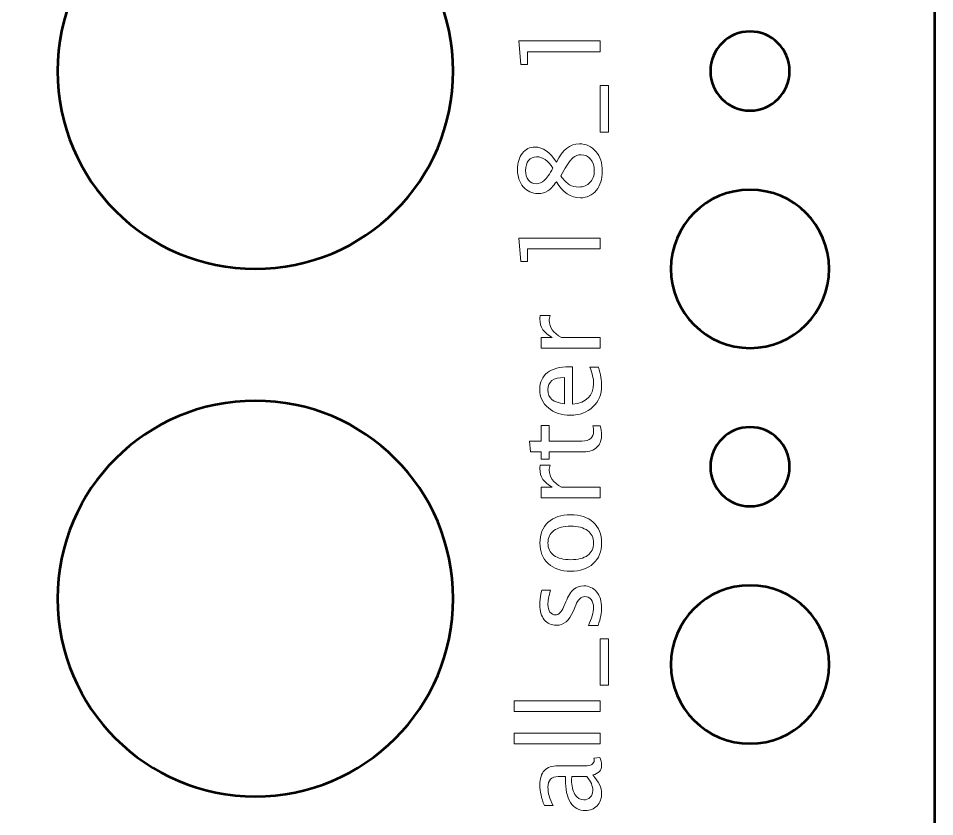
# Model space of a CAD drawing. Header units: centimetres. Extents: x -10.4 to 10.4, y -13.4 to 13.4.
# Drawn here: x 6.976 to 10.45, y 3.173 to 6.2 of the extents above; entities that cross this region are included whole.
import ezdxf

# ---------------------------------------------------------------- set-up
doc = ezdxf.new("R2010")
doc.units = ezdxf.units.CM
doc.header["$MEASUREMENT"] = 0
doc.layers.add('Layer 1', color=7, linetype='Continuous')

msp = doc.modelspace()

# ---------------------------------------------------------------- linework, layer by layer
at = {"layer": 'Layer 1', "lineweight": 53}
for points, knots in [([(9.95, -13.45), (9.95, -13.45), (-9.95, -13.45), (-9.95, -13.45), (-9.95, -13.45), (-10.22614, -13.45), (-10.45, -13.22614), (-10.45, -12.95), (-10.45, -12.95), (-10.45, -12.95), (-10.45, 12.95), (-10.45, 12.95), (-10.45, 12.95), (-10.45, 13.22614), (-10.22614, 13.45), (-9.95, 13.45), (-9.95, 13.45), (-9.95, 13.45), (9.95, 13.45), (9.95, 13.45), (9.95, 13.45), (10.22614, 13.45), (10.45, 13.22614), (10.45, 12.95), (10.45, 12.95), (10.45, 12.95), (10.45, -12.95), (10.45, -12.95), (10.45, -12.95), (10.45, -13.22614), (10.22614, -13.45), (9.95, -13.45)], [0, 0, 0, 0, 0.1111111, 0.1111111, 0.1111111, 0.1111111, 0.2222222, 0.2222222, 0.2222222, 0.2222222, 0.3333333, 0.3333333, 0.3333333, 0.3333333, 0.4444444, 0.4444444, 0.4444444, 0.4444444, 0.5555556, 0.5555556, 0.5555556, 0.5555556, 0.6666667, 0.6666667, 0.6666667, 0.6666667, 0.7777778, 0.7777778, 0.7777778, 0.7777778, 1, 1, 1, 1]), ([(7.125, 6), (7.125, 6.41421), (7.46079, 6.75), (7.875, 6.75), (7.875, 6.75), (8.28921, 6.75), (8.625, 6.41421), (8.625, 6), (8.625, 6), (8.625, 5.58579), (8.28921, 5.25), (7.875, 5.25), (7.875, 5.25), (7.46079, 5.25), (7.125, 5.58579), (7.125, 6)], [0, 0, 0, 0, 0.2, 0.2, 0.2, 0.2, 0.4, 0.4, 0.4, 0.4, 0.6, 0.6, 0.6, 0.6, 1, 1, 1, 1]), ([(9.75, 5.85), (9.66716, 5.85), (9.6, 5.91716), (9.6, 6), (9.6, 6), (9.6, 6.08284), (9.66716, 6.15), (9.75, 6.15), (9.75, 6.15), (9.83284, 6.15), (9.9, 6.08284), (9.9, 6), (9.9, 6), (9.9, 5.91716), (9.83284, 5.85), (9.75, 5.85)], [0, 0, 0, 0, 0.2, 0.2, 0.2, 0.2, 0.4, 0.4, 0.4, 0.4, 0.6, 0.6, 0.6, 0.6, 1, 1, 1, 1]), ([(9.75, 4.95), (9.58431, 4.95), (9.45, 5.08431), (9.45, 5.25), (9.45, 5.25), (9.45, 5.41569), (9.58431, 5.55), (9.75, 5.55), (9.75, 5.55), (9.91569, 5.55), (10.05, 5.41569), (10.05, 5.25), (10.05, 5.25), (10.05, 5.08431), (9.91569, 4.95), (9.75, 4.95)], [0, 0, 0, 0, 0.2, 0.2, 0.2, 0.2, 0.4, 0.4, 0.4, 0.4, 0.6, 0.6, 0.6, 0.6, 1, 1, 1, 1]), ([(7.125, 4), (7.125, 4.41421), (7.46079, 4.75), (7.875, 4.75), (7.875, 4.75), (8.28921, 4.75), (8.625, 4.41421), (8.625, 4), (8.625, 4), (8.625, 3.58579), (8.28921, 3.25), (7.875, 3.25), (7.875, 3.25), (7.46079, 3.25), (7.125, 3.58579), (7.125, 4)], [0, 0, 0, 0, 0.2, 0.2, 0.2, 0.2, 0.4, 0.4, 0.4, 0.4, 0.6, 0.6, 0.6, 0.6, 1, 1, 1, 1]), ([(9.75, 4.35), (9.66716, 4.35), (9.6, 4.41716), (9.6, 4.5), (9.6, 4.5), (9.6, 4.58284), (9.66716, 4.65), (9.75, 4.65), (9.75, 4.65), (9.83284, 4.65), (9.9, 4.58284), (9.9, 4.5), (9.9, 4.5), (9.9, 4.41716), (9.83284, 4.35), (9.75, 4.35)], [0, 0, 0, 0, 0.2, 0.2, 0.2, 0.2, 0.4, 0.4, 0.4, 0.4, 0.6, 0.6, 0.6, 0.6, 1, 1, 1, 1]), ([(9.75, 3.45), (9.58431, 3.45), (9.45, 3.58431), (9.45, 3.75), (9.45, 3.75), (9.45, 3.91569), (9.58431, 4.05), (9.75, 4.05), (9.75, 4.05), (9.91569, 4.05), (10.05, 3.91569), (10.05, 3.75), (10.05, 3.75), (10.05, 3.58431), (9.91569, 3.45), (9.75, 3.45)], [0, 0, 0, 0, 0.2, 0.2, 0.2, 0.2, 0.4, 0.4, 0.4, 0.4, 0.6, 0.6, 0.6, 0.6, 1, 1, 1, 1])]:
    msp.add_open_spline(points, degree=3, knots=knots, dxfattribs=at)
at = {"layer": 'Layer 1', "color": 5, "lineweight": 9}
for points, knots in [([(9.18252, 6.07344), (9.18252, 6.07344), (8.90693, 6.07344), (8.90693, 6.07344), (8.90693, 6.07344), (8.90693, 6.07344), (8.90693, 6.02476), (8.90693, 6.02476), (8.90693, 6.02476), (8.90693, 6.02476), (8.88153, 6.02476), (8.88153, 6.02476), (8.88153, 6.02476), (8.88153, 6.02476), (8.87391, 6.11408), (8.87391, 6.11408), (8.87391, 6.11408), (8.87391, 6.11408), (9.18252, 6.11408), (9.18252, 6.11408), (9.18252, 6.11408), (9.18252, 6.11408), (9.18252, 6.07344), (9.18252, 6.07344)], [0, 0, 0, 0, 0.1428571, 0.1428571, 0.1428571, 0.1428571, 0.2857143, 0.2857143, 0.2857143, 0.2857143, 0.4285714, 0.4285714, 0.4285714, 0.4285714, 0.5714286, 0.5714286, 0.5714286, 0.5714286, 0.7142857, 0.7142857, 0.7142857, 0.7142857, 1, 1, 1, 1]), ([(9.213, 5.76864), (9.213, 5.76864), (9.18252, 5.76864), (9.18252, 5.76864), (9.18252, 5.76864), (9.18252, 5.76864), (9.18252, 5.94475), (9.18252, 5.94475), (9.18252, 5.94475), (9.18252, 5.94475), (9.213, 5.94475), (9.213, 5.94475), (9.213, 5.94475), (9.213, 5.94475), (9.213, 5.76864), (9.213, 5.76864)], [0, 0, 0, 0, 0.2, 0.2, 0.2, 0.2, 0.4, 0.4, 0.4, 0.4, 0.6, 0.6, 0.6, 0.6, 1, 1, 1, 1]), ([(9.01594, 5.58054), (9.00423, 5.56374), (8.99336, 5.55203), (8.98327, 5.54547), (8.98327, 5.54547), (8.97325, 5.53891), (8.96112, 5.53566), (8.94694, 5.53566), (8.94694, 5.53566), (8.92379, 5.53566), (8.90503, 5.54413), (8.89056, 5.56099), (8.89056, 5.56099), (8.8761, 5.57793), (8.86883, 5.60001), (8.86883, 5.62724), (8.86883, 5.62724), (8.86883, 5.65236), (8.87497, 5.67275), (8.88725, 5.68834), (8.88725, 5.68834), (8.89945, 5.70394), (8.9154, 5.71177), (8.93494, 5.71177), (8.93494, 5.71177), (8.96458, 5.71177), (8.9916, 5.69279), (9.01594, 5.6549), (9.01594, 5.6549), (9.03852, 5.70097), (9.06766, 5.72404), (9.10336, 5.72404), (9.10336, 5.72404), (9.12883, 5.72404), (9.14964, 5.71438), (9.16587, 5.69512), (9.16587, 5.69512), (9.18203, 5.67586), (9.19014, 5.65109), (9.19014, 5.62075), (9.19014, 5.62075), (9.19014, 5.59048), (9.18252, 5.56607), (9.16728, 5.54745), (9.16728, 5.54745), (9.15211, 5.52889), (9.13207, 5.51958), (9.10731, 5.51958), (9.10731, 5.51958), (9.07062, 5.51958), (9.04021, 5.5399), (9.01594, 5.58054)], [0, 0, 0, 0, 0.0714286, 0.0714286, 0.0714286, 0.0714286, 0.1428571, 0.1428571, 0.1428571, 0.1428571, 0.2142857, 0.2142857, 0.2142857, 0.2142857, 0.2857143, 0.2857143, 0.2857143, 0.2857143, 0.3571429, 0.3571429, 0.3571429, 0.3571429, 0.4285714, 0.4285714, 0.4285714, 0.4285714, 0.5, 0.5, 0.5, 0.5, 0.5714286, 0.5714286, 0.5714286, 0.5714286, 0.6428571, 0.6428571, 0.6428571, 0.6428571, 0.7142857, 0.7142857, 0.7142857, 0.7142857, 0.7857143, 0.7857143, 0.7857143, 0.7857143, 0.8571429, 0.8571429, 0.8571429, 0.8571429, 1, 1, 1, 1]), ([(9.00317, 5.63218), (8.98433, 5.66069), (8.96345, 5.67494), (8.94038, 5.67494), (8.94038, 5.67494), (8.92803, 5.67494), (8.91815, 5.67014), (8.9106, 5.66062), (8.9106, 5.66062), (8.90305, 5.65102), (8.89931, 5.63853), (8.89931, 5.62308), (8.89931, 5.62308), (8.89931, 5.60812), (8.90298, 5.59592), (8.91039, 5.58653), (8.91039, 5.58653), (8.9178, 5.57715), (8.92739, 5.57249), (8.93911, 5.57249), (8.93911, 5.57249), (8.95061, 5.57249), (8.96084, 5.57673), (8.97001, 5.58519), (8.97001, 5.58519), (8.97911, 5.59366), (8.99019, 5.60932), (9.00317, 5.63218)], [0, 0, 0, 0, 0.125, 0.125, 0.125, 0.125, 0.25, 0.25, 0.25, 0.25, 0.375, 0.375, 0.375, 0.375, 0.5, 0.5, 0.5, 0.5, 0.625, 0.625, 0.625, 0.625, 0.75, 0.75, 0.75, 0.75, 1, 1, 1, 1]), ([(9.03245, 5.60269), (9.04515, 5.58618), (9.05623, 5.57496), (9.06568, 5.56904), (9.06568, 5.56904), (9.07514, 5.56318), (9.08685, 5.56022), (9.10096, 5.56022), (9.10096, 5.56022), (9.11846, 5.56022), (9.13264, 5.56586), (9.14343, 5.57722), (9.14343, 5.57722), (9.15423, 5.58858), (9.15966, 5.60347), (9.15966, 5.62202), (9.15966, 5.62202), (9.15966, 5.63987), (9.15507, 5.65441), (9.14583, 5.66563), (9.14583, 5.66563), (9.13659, 5.67691), (9.12459, 5.68256), (9.10985, 5.68256), (9.10985, 5.68256), (9.098, 5.68256), (9.08791, 5.6791), (9.07972, 5.67212), (9.07972, 5.67212), (9.07154, 5.66513), (9.06152, 5.65166), (9.04966, 5.63169), (9.04966, 5.63169), (9.04966, 5.63169), (9.03245, 5.60269), (9.03245, 5.60269)], [0, 0, 0, 0, 0.1, 0.1, 0.1, 0.1, 0.2, 0.2, 0.2, 0.2, 0.3, 0.3, 0.3, 0.3, 0.4, 0.4, 0.4, 0.4, 0.5, 0.5, 0.5, 0.5, 0.6, 0.6, 0.6, 0.6, 0.7, 0.7, 0.7, 0.7, 0.8, 0.8, 0.8, 0.8, 1, 1, 1, 1]), ([(9.18252, 5.32639), (9.18252, 5.32639), (8.90693, 5.32639), (8.90693, 5.32639), (8.90693, 5.32639), (8.90693, 5.32639), (8.90693, 5.27771), (8.90693, 5.27771), (8.90693, 5.27771), (8.90693, 5.27771), (8.88153, 5.27771), (8.88153, 5.27771), (8.88153, 5.27771), (8.88153, 5.27771), (8.87391, 5.36703), (8.87391, 5.36703), (8.87391, 5.36703), (8.87391, 5.36703), (9.18252, 5.36703), (9.18252, 5.36703), (9.18252, 5.36703), (9.18252, 5.36703), (9.18252, 5.32639), (9.18252, 5.32639)], [0, 0, 0, 0, 0.1428571, 0.1428571, 0.1428571, 0.1428571, 0.2857143, 0.2857143, 0.2857143, 0.2857143, 0.4285714, 0.4285714, 0.4285714, 0.4285714, 0.5714286, 0.5714286, 0.5714286, 0.5714286, 0.7142857, 0.7142857, 0.7142857, 0.7142857, 1, 1, 1, 1]), ([(9.18252, 4.949), (9.18252, 4.949), (8.95816, 4.949), (8.95816, 4.949), (8.95816, 4.949), (8.95816, 4.949), (8.95816, 4.98964), (8.95816, 4.98964), (8.95816, 4.98964), (8.95816, 4.98964), (9.00056, 4.98964), (9.00056, 4.98964), (9.00056, 4.98964), (8.96916, 5.0058), (8.9535, 5.02922), (8.9535, 5.05998), (8.9535, 5.05998), (8.9535, 5.06415), (8.95385, 5.06852), (8.95456, 5.07304), (8.95456, 5.07304), (8.95456, 5.07304), (8.99259, 5.07304), (8.99259, 5.07304), (8.99259, 5.07304), (8.99026, 5.06598), (8.98906, 5.05977), (8.98906, 5.05441), (8.98906, 5.05441), (8.98906, 5.02859), (9.0043, 5.007), (9.03485, 4.98964), (9.03485, 4.98964), (9.03485, 4.98964), (9.18252, 4.98964), (9.18252, 4.98964), (9.18252, 4.98964), (9.18252, 4.98964), (9.18252, 4.949), (9.18252, 4.949)], [0, 0, 0, 0, 0.0909091, 0.0909091, 0.0909091, 0.0909091, 0.1818182, 0.1818182, 0.1818182, 0.1818182, 0.2727273, 0.2727273, 0.2727273, 0.2727273, 0.3636364, 0.3636364, 0.3636364, 0.3636364, 0.4545455, 0.4545455, 0.4545455, 0.4545455, 0.5454545, 0.5454545, 0.5454545, 0.5454545, 0.6363636, 0.6363636, 0.6363636, 0.6363636, 0.7272727, 0.7272727, 0.7272727, 0.7272727, 0.8181818, 0.8181818, 0.8181818, 0.8181818, 1, 1, 1, 1]), ([(9.17532, 4.87781), (9.18351, 4.8505), (9.1876, 4.82715), (9.1876, 4.80767), (9.1876, 4.80767), (9.1876, 4.77444), (9.17659, 4.74742), (9.15465, 4.72661), (9.15465, 4.72661), (9.13271, 4.70579), (9.10427, 4.69535), (9.06928, 4.69535), (9.06928, 4.69535), (9.03534, 4.69535), (9.00747, 4.70452), (8.98567, 4.72294), (8.98567, 4.72294), (8.96394, 4.74135), (8.95308, 4.76492), (8.95308, 4.79363), (8.95308, 4.79363), (8.95308, 4.8208), (8.96274, 4.84182), (8.98207, 4.85664), (8.98207, 4.85664), (9.00141, 4.87146), (9.02878, 4.87886), (9.06427, 4.87886), (9.06427, 4.87886), (9.06427, 4.87886), (9.07669, 4.87865), (9.07669, 4.87865), (9.07669, 4.87865), (9.07669, 4.87865), (9.07669, 4.73684), (9.07669, 4.73684), (9.07669, 4.73684), (9.13031, 4.74276), (9.15712, 4.76894), (9.15712, 4.81529), (9.15712, 4.81529), (9.15712, 4.8323), (9.15232, 4.85311), (9.14273, 4.87781), (9.14273, 4.87781), (9.14273, 4.87781), (9.17532, 4.87781), (9.17532, 4.87781)], [0, 0, 0, 0, 0.0769231, 0.0769231, 0.0769231, 0.0769231, 0.1538462, 0.1538462, 0.1538462, 0.1538462, 0.2307692, 0.2307692, 0.2307692, 0.2307692, 0.3076923, 0.3076923, 0.3076923, 0.3076923, 0.3846154, 0.3846154, 0.3846154, 0.3846154, 0.4615385, 0.4615385, 0.4615385, 0.4615385, 0.5384615, 0.5384615, 0.5384615, 0.5384615, 0.6153846, 0.6153846, 0.6153846, 0.6153846, 0.6923077, 0.6923077, 0.6923077, 0.6923077, 0.7692308, 0.7692308, 0.7692308, 0.7692308, 0.8461538, 0.8461538, 0.8461538, 0.8461538, 1, 1, 1, 1]), ([(9.04621, 4.73895), (9.04621, 4.73895), (9.04621, 4.83801), (9.04621, 4.83801), (9.04621, 4.83801), (9.00444, 4.83801), (8.98355, 4.82242), (8.98355, 4.7913), (8.98355, 4.7913), (8.98355, 4.75998), (9.00444, 4.74255), (9.04621, 4.73895)], [0, 0, 0, 0, 0.25, 0.25, 0.25, 0.25, 0.5, 0.5, 0.5, 0.5, 1, 1, 1, 1]), ([(9.18245, 4.65513), (9.18591, 4.64257), (9.1876, 4.63163), (9.1876, 4.62239), (9.1876, 4.62239), (9.1876, 4.60165), (9.18167, 4.58549), (9.16982, 4.57392), (9.16982, 4.57392), (9.15797, 4.56228), (9.14153, 4.55649), (9.12043, 4.55649), (9.12043, 4.55649), (9.12043, 4.55649), (8.98863, 4.55649), (8.98863, 4.55649), (8.98863, 4.55649), (8.98863, 4.55649), (8.98863, 4.52841), (8.98863, 4.52841), (8.98863, 4.52841), (8.98863, 4.52841), (8.95816, 4.52841), (8.95816, 4.52841), (8.95816, 4.52841), (8.95816, 4.52841), (8.95816, 4.55649), (8.95816, 4.55649), (8.95816, 4.55649), (8.95816, 4.55649), (8.91759, 4.55649), (8.91759, 4.55649), (8.91759, 4.55649), (8.91759, 4.55649), (8.91371, 4.59713), (8.91371, 4.59713), (8.91371, 4.59713), (8.91371, 4.59713), (8.95816, 4.59713), (8.95816, 4.59713), (8.95816, 4.59713), (8.95816, 4.59713), (8.95816, 4.65598), (8.95816, 4.65598), (8.95816, 4.65598), (8.95816, 4.65598), (8.98863, 4.65598), (8.98863, 4.65598), (8.98863, 4.65598), (8.98863, 4.65598), (8.98863, 4.59713), (8.98863, 4.59713), (8.98863, 4.59713), (8.98863, 4.59713), (9.11309, 4.59713), (9.11309, 4.59713), (9.11309, 4.59713), (9.14244, 4.59713), (9.15712, 4.6099), (9.15712, 4.63537), (9.15712, 4.63537), (9.15712, 4.64081), (9.1562, 4.64737), (9.15444, 4.65513), (9.15444, 4.65513), (9.15444, 4.65513), (9.18245, 4.65513), (9.18245, 4.65513)], [0, 0, 0, 0, 0.0555556, 0.0555556, 0.0555556, 0.0555556, 0.1111111, 0.1111111, 0.1111111, 0.1111111, 0.1666667, 0.1666667, 0.1666667, 0.1666667, 0.2222222, 0.2222222, 0.2222222, 0.2222222, 0.2777778, 0.2777778, 0.2777778, 0.2777778, 0.3333333, 0.3333333, 0.3333333, 0.3333333, 0.3888889, 0.3888889, 0.3888889, 0.3888889, 0.4444444, 0.4444444, 0.4444444, 0.4444444, 0.5, 0.5, 0.5, 0.5, 0.5555556, 0.5555556, 0.5555556, 0.5555556, 0.6111111, 0.6111111, 0.6111111, 0.6111111, 0.6666667, 0.6666667, 0.6666667, 0.6666667, 0.7222222, 0.7222222, 0.7222222, 0.7222222, 0.7777778, 0.7777778, 0.7777778, 0.7777778, 0.8333333, 0.8333333, 0.8333333, 0.8333333, 0.8888889, 0.8888889, 0.8888889, 0.8888889, 1, 1, 1, 1]), ([(9.18252, 4.38159), (9.18252, 4.38159), (8.95816, 4.38159), (8.95816, 4.38159), (8.95816, 4.38159), (8.95816, 4.38159), (8.95816, 4.42223), (8.95816, 4.42223), (8.95816, 4.42223), (8.95816, 4.42223), (9.00056, 4.42223), (9.00056, 4.42223), (9.00056, 4.42223), (8.96916, 4.43839), (8.9535, 4.46181), (8.9535, 4.49257), (8.9535, 4.49257), (8.9535, 4.49674), (8.95385, 4.50111), (8.95456, 4.50563), (8.95456, 4.50563), (8.95456, 4.50563), (8.99259, 4.50563), (8.99259, 4.50563), (8.99259, 4.50563), (8.99026, 4.49857), (8.98906, 4.49236), (8.98906, 4.487), (8.98906, 4.487), (8.98906, 4.46118), (9.0043, 4.43959), (9.03485, 4.42223), (9.03485, 4.42223), (9.03485, 4.42223), (9.18252, 4.42223), (9.18252, 4.42223), (9.18252, 4.42223), (9.18252, 4.42223), (9.18252, 4.38159), (9.18252, 4.38159)], [0, 0, 0, 0, 0.0909091, 0.0909091, 0.0909091, 0.0909091, 0.1818182, 0.1818182, 0.1818182, 0.1818182, 0.2727273, 0.2727273, 0.2727273, 0.2727273, 0.3636364, 0.3636364, 0.3636364, 0.3636364, 0.4545455, 0.4545455, 0.4545455, 0.4545455, 0.5454545, 0.5454545, 0.5454545, 0.5454545, 0.6363636, 0.6363636, 0.6363636, 0.6363636, 0.7272727, 0.7272727, 0.7272727, 0.7272727, 0.8181818, 0.8181818, 0.8181818, 0.8181818, 1, 1, 1, 1]), ([(9.1876, 4.21084), (9.1876, 4.17789), (9.17709, 4.15179), (9.15606, 4.1326), (9.15606, 4.1326), (9.13504, 4.11334), (9.10646, 4.10374), (9.07041, 4.10374), (9.07041, 4.10374), (9.03443, 4.10374), (9.00592, 4.11334), (8.98497, 4.1326), (8.98497, 4.1326), (8.96401, 4.15179), (8.9535, 4.17789), (8.9535, 4.21084), (8.9535, 4.21084), (8.9535, 4.24379), (8.96401, 4.2699), (8.98497, 4.28909), (8.98497, 4.28909), (9.00592, 4.30835), (9.03443, 4.31794), (9.07041, 4.31794), (9.07041, 4.31794), (9.10646, 4.31794), (9.13504, 4.30835), (9.15606, 4.28909), (9.15606, 4.28909), (9.17709, 4.2699), (9.1876, 4.24379), (9.1876, 4.21084)], [0, 0, 0, 0, 0.1111111, 0.1111111, 0.1111111, 0.1111111, 0.2222222, 0.2222222, 0.2222222, 0.2222222, 0.3333333, 0.3333333, 0.3333333, 0.3333333, 0.4444444, 0.4444444, 0.4444444, 0.4444444, 0.5555556, 0.5555556, 0.5555556, 0.5555556, 0.6666667, 0.6666667, 0.6666667, 0.6666667, 0.7777778, 0.7777778, 0.7777778, 0.7777778, 1, 1, 1, 1]), ([(9.15712, 4.21077), (9.15712, 4.23088), (9.14957, 4.24654), (9.1344, 4.25769), (9.1344, 4.25769), (9.1193, 4.26877), (9.098, 4.27434), (9.07041, 4.27434), (9.07041, 4.27434), (9.04296, 4.27434), (9.02165, 4.26877), (9.00656, 4.25769), (9.00656, 4.25769), (8.99153, 4.24654), (8.98398, 4.23088), (8.98398, 4.21077), (8.98398, 4.21077), (8.98398, 4.19059), (8.99153, 4.17493), (9.00656, 4.16392), (9.00656, 4.16392), (9.02165, 4.15285), (9.04296, 4.14734), (9.07041, 4.14734), (9.07041, 4.14734), (9.098, 4.14734), (9.1193, 4.15285), (9.1344, 4.16392), (9.1344, 4.16392), (9.14957, 4.17493), (9.15712, 4.19059), (9.15712, 4.21077)], [0, 0, 0, 0, 0.1111111, 0.1111111, 0.1111111, 0.1111111, 0.2222222, 0.2222222, 0.2222222, 0.2222222, 0.3333333, 0.3333333, 0.3333333, 0.3333333, 0.4444444, 0.4444444, 0.4444444, 0.4444444, 0.5555556, 0.5555556, 0.5555556, 0.5555556, 0.6666667, 0.6666667, 0.6666667, 0.6666667, 0.7777778, 0.7777778, 0.7777778, 0.7777778, 1, 1, 1, 1]), ([(9.17448, 3.89765), (9.17448, 3.89765), (9.13722, 3.89765), (9.13722, 3.89765), (9.13722, 3.89765), (9.15049, 3.92425), (9.15712, 3.94732), (9.15712, 3.967), (9.15712, 3.967), (9.15712, 3.97871), (9.15395, 3.98845), (9.1476, 3.99614), (9.1476, 3.99614), (9.14132, 4.00383), (9.13341, 4.00771), (9.12389, 4.00771), (9.12389, 4.00771), (9.10999, 4.00771), (9.09849, 3.99692), (9.08939, 3.97533), (9.08939, 3.97533), (9.08939, 3.97533), (9.0793, 3.95155), (9.0793, 3.95155), (9.0793, 3.95155), (9.06476, 3.91648), (9.04374, 3.89892), (9.01643, 3.89892), (9.01643, 3.89892), (8.99689, 3.89892), (8.98151, 3.90583), (8.97029, 3.91966), (8.97029, 3.91966), (8.95907, 3.93349), (8.9535, 3.95247), (8.9535, 3.97653), (8.9535, 3.97653), (8.9535, 3.98902), (8.95519, 4.00454), (8.95865, 4.02295), (8.95865, 4.02295), (8.95865, 4.02295), (8.96027, 4.03142), (8.96027, 4.03142), (8.96027, 4.03142), (8.96027, 4.03142), (8.99414, 4.03142), (8.99414, 4.03142), (8.99414, 4.03142), (8.98736, 4.00877), (8.98398, 3.99071), (8.98398, 3.97723), (8.98398, 3.97723), (8.98398, 3.96538), (8.98659, 3.956), (8.99174, 3.94887), (8.99174, 3.94887), (8.99689, 3.94181), (9.0038, 3.93829), (9.01248, 3.93829), (9.01248, 3.93829), (9.02469, 3.93829), (9.03506, 3.94816), (9.04346, 3.96799), (9.04346, 3.96799), (9.04346, 3.96799), (9.05171, 3.98753), (9.05171, 3.98753), (9.05171, 3.98753), (9.06102, 4.00969), (9.0709, 4.02535), (9.08127, 4.03452), (9.08127, 4.03452), (9.09165, 4.04377), (9.10463, 4.04835), (9.12015, 4.04835), (9.12015, 4.04835), (9.13983, 4.04835), (9.15599, 4.04059), (9.16862, 4.025), (9.16862, 4.025), (9.18125, 4.00948), (9.1876, 3.98958), (9.1876, 3.96538), (9.1876, 3.96538), (9.1876, 3.94675), (9.18323, 3.92425), (9.17448, 3.89765)], [0, 0, 0, 0, 0.0434783, 0.0434783, 0.0434783, 0.0434783, 0.0869565, 0.0869565, 0.0869565, 0.0869565, 0.1304348, 0.1304348, 0.1304348, 0.1304348, 0.173913, 0.173913, 0.173913, 0.173913, 0.2173913, 0.2173913, 0.2173913, 0.2173913, 0.2608696, 0.2608696, 0.2608696, 0.2608696, 0.3043478, 0.3043478, 0.3043478, 0.3043478, 0.3478261, 0.3478261, 0.3478261, 0.3478261, 0.3913043, 0.3913043, 0.3913043, 0.3913043, 0.4347826, 0.4347826, 0.4347826, 0.4347826, 0.4782609, 0.4782609, 0.4782609, 0.4782609, 0.5217391, 0.5217391, 0.5217391, 0.5217391, 0.5652174, 0.5652174, 0.5652174, 0.5652174, 0.6086957, 0.6086957, 0.6086957, 0.6086957, 0.6521739, 0.6521739, 0.6521739, 0.6521739, 0.6956522, 0.6956522, 0.6956522, 0.6956522, 0.7391304, 0.7391304, 0.7391304, 0.7391304, 0.7826087, 0.7826087, 0.7826087, 0.7826087, 0.826087, 0.826087, 0.826087, 0.826087, 0.8695652, 0.8695652, 0.8695652, 0.8695652, 0.9130435, 0.9130435, 0.9130435, 0.9130435, 1, 1, 1, 1]), ([(9.213, 3.67116), (9.213, 3.67116), (9.18252, 3.67116), (9.18252, 3.67116), (9.18252, 3.67116), (9.18252, 3.67116), (9.18252, 3.84727), (9.18252, 3.84727), (9.18252, 3.84727), (9.18252, 3.84727), (9.213, 3.84727), (9.213, 3.84727), (9.213, 3.84727), (9.213, 3.84727), (9.213, 3.67116), (9.213, 3.67116)], [0, 0, 0, 0, 0.2, 0.2, 0.2, 0.2, 0.4, 0.4, 0.4, 0.4, 0.6, 0.6, 0.6, 0.6, 1, 1, 1, 1]), ([(9.18252, 3.57168), (9.18252, 3.57168), (8.85613, 3.57168), (8.85613, 3.57168), (8.85613, 3.57168), (8.85613, 3.57168), (8.85613, 3.61232), (8.85613, 3.61232), (8.85613, 3.61232), (8.85613, 3.61232), (9.18252, 3.61232), (9.18252, 3.61232), (9.18252, 3.61232), (9.18252, 3.61232), (9.18252, 3.57168), (9.18252, 3.57168)], [0, 0, 0, 0, 0.2, 0.2, 0.2, 0.2, 0.4, 0.4, 0.4, 0.4, 0.6, 0.6, 0.6, 0.6, 1, 1, 1, 1]), ([(9.18252, 3.44934), (9.18252, 3.44934), (8.85613, 3.44934), (8.85613, 3.44934), (8.85613, 3.44934), (8.85613, 3.44934), (8.85613, 3.48998), (8.85613, 3.48998), (8.85613, 3.48998), (8.85613, 3.48998), (9.18252, 3.48998), (9.18252, 3.48998), (9.18252, 3.48998), (9.18252, 3.48998), (9.18252, 3.44934), (9.18252, 3.44934)], [0, 0, 0, 0, 0.2, 0.2, 0.2, 0.2, 0.4, 0.4, 0.4, 0.4, 0.6, 0.6, 0.6, 0.6, 1, 1, 1, 1]), ([(9.15395, 3.33123), (9.17638, 3.30682), (9.1876, 3.28332), (9.1876, 3.26074), (9.1876, 3.26074), (9.1876, 3.24219), (9.18181, 3.22674), (9.17017, 3.21453), (9.17017, 3.21453), (9.15853, 3.20225), (9.14386, 3.19612), (9.12615, 3.19612), (9.12615, 3.19612), (9.10166, 3.19612), (9.08283, 3.20642), (9.0697, 3.22702), (9.0697, 3.22702), (9.05658, 3.24762), (9.05002, 3.27718), (9.05002, 3.31571), (9.05002, 3.31571), (9.05002, 3.31571), (9.05002, 3.32523), (9.05002, 3.32523), (9.05002, 3.32523), (9.05002, 3.32523), (9.023, 3.32523), (9.023, 3.32523), (9.023, 3.32523), (8.99696, 3.32523), (8.98398, 3.31169), (8.98398, 3.28452), (8.98398, 3.28452), (8.98398, 3.2635), (8.99061, 3.2405), (9.00387, 3.21559), (9.00387, 3.21559), (9.00387, 3.21559), (8.97043, 3.21559), (8.97043, 3.21559), (8.97043, 3.21559), (8.95914, 3.24297), (8.9535, 3.26879), (8.9535, 3.29299), (8.9535, 3.29299), (8.9535, 3.31789), (8.95914, 3.33631), (8.9705, 3.34809), (8.9705, 3.34809), (8.98186, 3.35995), (8.99936, 3.36587), (9.023, 3.36587), (9.023, 3.36587), (9.023, 3.36587), (9.12438, 3.36587), (9.12438, 3.36587), (9.12438, 3.36587), (9.1476, 3.36587), (9.15924, 3.373), (9.15924, 3.38732), (9.15924, 3.38732), (9.15924, 3.38908), (9.15895, 3.39169), (9.15839, 3.39515), (9.15839, 3.39515), (9.15839, 3.39515), (9.18097, 3.39804), (9.18097, 3.39804), (9.18097, 3.39804), (9.18541, 3.3888), (9.1876, 3.37864), (9.1876, 3.36749), (9.1876, 3.36749), (9.1876, 3.34852), (9.17638, 3.33645), (9.15395, 3.33123)], [0, 0, 0, 0, 0.05, 0.05, 0.05, 0.05, 0.1, 0.1, 0.1, 0.1, 0.15, 0.15, 0.15, 0.15, 0.2, 0.2, 0.2, 0.2, 0.25, 0.25, 0.25, 0.25, 0.3, 0.3, 0.3, 0.3, 0.35, 0.35, 0.35, 0.35, 0.4, 0.4, 0.4, 0.4, 0.45, 0.45, 0.45, 0.45, 0.5, 0.5, 0.5, 0.5, 0.55, 0.55, 0.55, 0.55, 0.6, 0.6, 0.6, 0.6, 0.65, 0.65, 0.65, 0.65, 0.7, 0.7, 0.7, 0.7, 0.75, 0.75, 0.75, 0.75, 0.8, 0.8, 0.8, 0.8, 0.85, 0.85, 0.85, 0.85, 0.9, 0.9, 0.9, 0.9, 1, 1, 1, 1]), ([(9.13179, 3.32523), (9.13179, 3.32523), (9.07415, 3.32523), (9.07415, 3.32523), (9.07415, 3.32523), (9.07415, 3.32523), (9.07372, 3.31218), (9.07372, 3.31218), (9.07372, 3.31218), (9.07372, 3.2896), (9.07789, 3.2714), (9.08621, 3.2575), (9.08621, 3.2575), (9.09461, 3.24367), (9.10569, 3.23676), (9.11951, 3.23676), (9.11951, 3.23676), (9.12918, 3.23676), (9.13744, 3.24021), (9.14414, 3.24706), (9.14414, 3.24706), (9.15084, 3.25397), (9.15416, 3.26237), (9.15416, 3.27232), (9.15416, 3.27232), (9.15416, 3.28925), (9.14668, 3.30689), (9.13179, 3.32523)], [0, 0, 0, 0, 0.125, 0.125, 0.125, 0.125, 0.25, 0.25, 0.25, 0.25, 0.375, 0.375, 0.375, 0.375, 0.5, 0.5, 0.5, 0.5, 0.625, 0.625, 0.625, 0.625, 0.75, 0.75, 0.75, 0.75, 1, 1, 1, 1])]:
    msp.add_open_spline(points, degree=3, knots=knots, dxfattribs=at)

doc.saveas('drawing.dxf')
